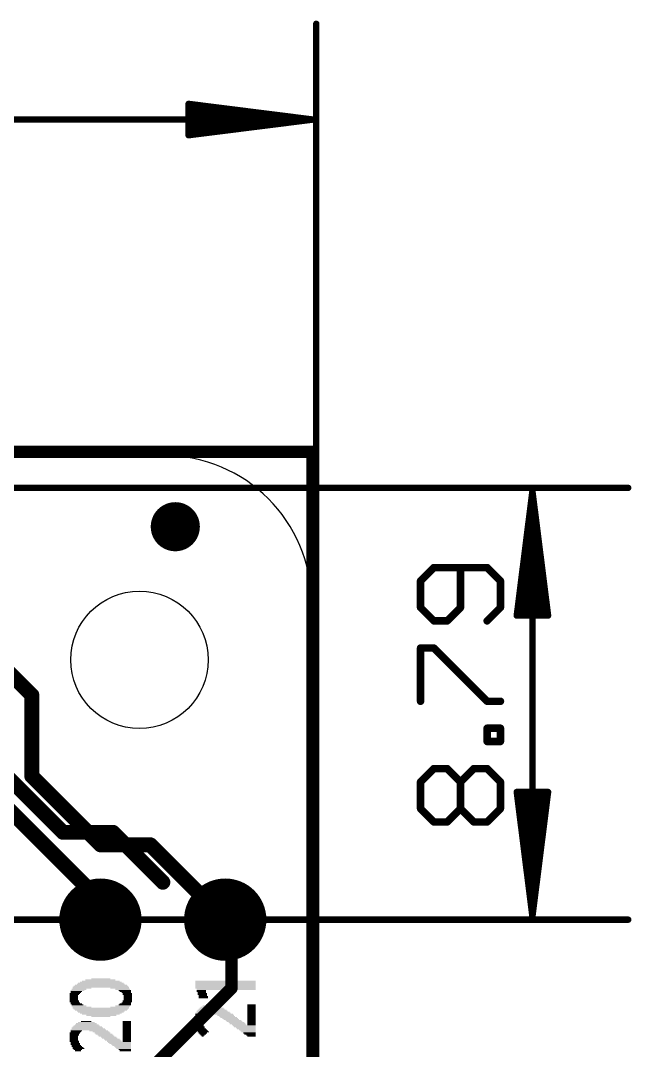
# Model space of a CAD drawing. Extents: x -11 to 71.5, y -12.5 to 39.9.
# Drawn here: x 59.08 to 71.52, y 18.55 to 39.52 of the extents above; entities that cross this region are included whole.
import ezdxf

# ---------------------------------------------------------------- set-up
doc = ezdxf.new("R2010")
doc.units = 0
for name, color, linetype in [('1', 12, 'CONTINUOUS'), ('16', 132, 'CONTINUOUS'), ('17', 110, 'CONTINUOUS'), ('20', 4, 'CONTINUOUS'), ('21', 40, 'CONTINUOUS'), ('47', 253, 'CONTINUOUS')]:
    doc.layers.add(name, color=color, linetype=linetype)

# ---------------------------------------------------------------- blocks, each defined once
blk = doc.blocks.new('ROUNDP')
at = {"const_width": 0.5}
blk.add_lwpolyline([(0, -0.25, 1), (0, 0.25, 1), (0, -0.25)], format="xyb", dxfattribs=at)
blk = doc.blocks.new('PIE')
at = {"const_width": 0.5}
blk.add_lwpolyline([(0, -0.25, 1), (0, 0.25, 1), (0, -0.25)], format="xyb", dxfattribs=at)
blk = doc.blocks.new('RECT')
blk.add_solid([(-0.5, -0.5), (0.5, -0.5), (-0.5, 0.5), (0.5, 0.5)])

msp = doc.modelspace()

# ---------------------------------------------------------------- linework, layer by layer
at = {"layer": '1'}
for points, const_width in [([(65.024, 30.734), (0, 30.734)], 0.254), ([(65.024, 0), (65.024, 30.734)], 0.254), ([(57.736, 25.195), (59.944, 22.987)], 0.3048), ([(59.944, 22.987), (60.96, 22.987)], 0.3048), ([(60.96, 22.987), (61.976, 21.971)], 0.3048), ([(63.373, 21.082), (63.246, 21.209)], 0.254), ([(63.373, 19.812), (63.373, 21.082)], 0.254), ([(61.722, 18.161), (63.373, 19.812)], 0.254)]:
    msp.add_lwpolyline(points, dxfattribs=dict(at, const_width=const_width))
for points, const_width in [([(65.0875, 30.734, 1), (64.9605, 30.734)], 0.127), ([(65.024, 30.6705, 1), (65.024, 30.7975)], 0.127), ([(59.944, 23.0632, 1), (59.944, 22.9108)], 0.1524), ([(59.8901, 22.9331, 1), (59.9979, 23.0409)], 0.1524), ([(61.0139, 23.0409, 1), (60.9061, 22.9331)], 0.1524), ([(60.96, 22.9108, 1), (60.96, 23.0632)], 0.1524), ([(61.9221, 21.9171, 1), (62.0299, 22.0249)], 0.1524), ([(63.2909, 21.2539, 1), (63.2011, 21.1641)], 0.127), ([(63.4365, 21.082, 1), (63.3095, 21.082)], 0.127), ([(63.3281, 21.0371, 1), (63.4179, 21.1269)], 0.127), ([(63.4179, 19.7671, 1), (63.3281, 19.8569)], 0.127), ([(63.3095, 19.812, 1), (63.4365, 19.812)], 0.127)]:
    msp.add_lwpolyline(points, format="xyb", dxfattribs=dict(at, const_width=const_width))
at = {"layer": '16'}
for points, const_width in [([(65.024, 30.734), (0, 30.734)], 0.254), ([(65.024, 0), (65.024, 30.734)], 0.254), ([(59.309, 25.781), (57.404, 27.686)], 0.3048), ([(59.309, 24.13), (59.309, 25.781)], 0.3048), ([(60.706, 22.733), (59.309, 24.13)], 0.3048), ([(58.42, 23.876), (60.706, 21.59)], 0.3048), ([(61.722, 22.733), (60.706, 22.733)], 0.3048), ([(61.722, 22.733), (63.246, 21.209)], 0.3048), ([(60.706, 21.59), (60.706, 21.209)], 0.3048)]:
    msp.add_lwpolyline(points, dxfattribs=dict(at, const_width=const_width))
for points, const_width in [([(65.0875, 30.734, 1), (64.9605, 30.734)], 0.127), ([(65.024, 30.6705, 1), (65.024, 30.7975)], 0.127), ([(59.3852, 25.781, 1), (59.2328, 25.781)], 0.1524), ([(59.2551, 25.7271, 1), (59.3629, 25.8349)], 0.1524), ([(59.3629, 24.1839, 1), (59.2551, 24.0761)], 0.1524), ([(59.2328, 24.13, 1), (59.3852, 24.13)], 0.1524), ([(60.706, 22.8092, 1), (60.706, 22.6568)], 0.1524), ([(60.6521, 22.6791, 1), (60.7599, 22.7869)], 0.1524), ([(61.7759, 22.7869, 1), (61.6681, 22.6791)], 0.1524), ([(61.722, 22.6568, 1), (61.722, 22.8092)], 0.1524), ([(60.7822, 21.59, 1), (60.6298, 21.59)], 0.1524), ([(60.6521, 21.5361, 1), (60.7599, 21.6439)], 0.1524), ([(60.6298, 21.209, 1), (60.7822, 21.209)], 0.1524), ([(63.1921, 21.1551, 1), (63.2999, 21.2629)], 0.1524)]:
    msp.add_lwpolyline(points, format="xyb", dxfattribs=dict(at, const_width=const_width))
at = {"layer": '20'}
for p, q in [((62, 30.6604), (3, 30.6604)), ((65, 3), (65, 27.6604))]:
    msp.add_line(p, q, dxfattribs=at)
msp.add_circle((61.5, 26.5), 1.4, dxfattribs=at)
msp.add_arc((62, 27.6604), 3, 0, 90, dxfattribs=at)
at = {"layer": '47'}
for points, const_width in [([(65.1, 16.3), (65.1, 39.45)], 0.13), ([(65.035, 37.5), (62.5, 37.8192)], 0.13), ([(62.5, 37.8192), (62.5, 37.1808)], 0.13), ([(65.035, 37.5), (62.5, 37.76)], 0.13), ([(0.165, 37.5), (65.035, 37.5)], 0.13), ([(65.035, 37.5), (62.5, 37.63)], 0.13), ([(62.5, 37.1808), (65.035, 37.5)], 0.13), ([(62.5, 37.37), (65.035, 37.5)], 0.13), ([(62.5, 37.24), (65.035, 37.5)], 0.13), ([(31.5, 30), (71.45, 30)], 0.13), ([(69.5, 29.935), (69.1808, 27.4)], 0.13), ([(69.5, 29.935), (69.24, 27.4)], 0.13), ([(69.5, 29.935), (69.37, 27.4)], 0.13), ([(69.5, 29.935), (69.5, 21.274)], 0.13), ([(69.8192, 27.4), (69.5, 29.935)], 0.13), ([(69.63, 27.4), (69.5, 29.935)], 0.13), ([(69.76, 27.4), (69.5, 29.935)], 0.13), ([(67.4935, 28.3769), (67.2223, 28.1057)], 0.1524), ([(68.5781, 28.3769), (67.4935, 28.3769)], 0.1524), ([(68.0358, 27.5634), (68.0358, 28.3769)], 0.1524), ([(68.8493, 28.1057), (68.5781, 28.3769)], 0.1524), ([(67.2223, 28.1057), (67.2223, 27.5634)], 0.1524), ([(68.8493, 27.5634), (68.8493, 28.1057)], 0.1524), ([(67.2223, 27.5634), (67.4935, 27.2922)], 0.1524), ([(67.7646, 27.2922), (68.0358, 27.5634)], 0.1524), ([(68.5781, 27.2922), (68.8493, 27.5634)], 0.1524), ([(67.4935, 27.2922), (67.7646, 27.2922)], 0.1524), ([(69.1808, 27.4), (69.8192, 27.4)], 0.13), ([(67.2223, 25.655), (67.2223, 26.7397)], 0.1524), ([(67.2223, 26.7397), (67.4935, 26.7397)], 0.1524), ([(67.4935, 26.7397), (68.5781, 25.655)], 0.1524), ([(68.5781, 25.655), (68.8493, 25.655)], 0.1524), ([(68.5781, 24.8365), (68.5781, 25.1076)], 0.1524), ([(68.5781, 25.1076), (68.8493, 25.1076)], 0.1524), ([(68.8493, 25.1076), (68.8493, 24.8365)], 0.1524), ([(68.8493, 24.8365), (68.5781, 24.8365)], 0.1524), ([(67.2223, 24.0128), (67.4935, 24.284)], 0.1524), ([(67.4935, 24.284), (67.7646, 24.284)], 0.1524), ([(67.7646, 24.284), (68.0358, 24.0128)], 0.1524), ([(68.0358, 24.0128), (68.307, 24.284)], 0.1524), ([(68.307, 24.284), (68.5781, 24.284)], 0.1524), ([(68.5781, 24.284), (68.8493, 24.0128)], 0.1524), ([(67.2223, 23.4705), (67.2223, 24.0128)], 0.1524), ([(68.0358, 23.4705), (68.0358, 24.0128)], 0.1524), ([(68.8493, 24.0128), (68.8493, 23.4705)], 0.1524), ([(69.5, 21.274), (69.1808, 23.809)], 0.13), ([(69.1808, 23.809), (69.8192, 23.809)], 0.13), ([(69.5, 21.274), (69.24, 23.809)], 0.13), ([(69.5, 21.274), (69.37, 23.809)], 0.13), ([(69.8192, 23.809), (69.5, 21.274)], 0.13), ([(69.63, 23.809), (69.5, 21.274)], 0.13), ([(69.76, 23.809), (69.5, 21.274)], 0.13), ([(67.4935, 23.1993), (67.2223, 23.4705)], 0.1524), ([(68.0358, 23.4705), (67.7646, 23.1993)], 0.1524), ([(68.307, 23.1993), (68.0358, 23.4705)], 0.1524), ([(68.8493, 23.4705), (68.5781, 23.1993)], 0.1524), ([(67.7646, 23.1993), (67.4935, 23.1993)], 0.1524), ([(68.5781, 23.1993), (68.307, 23.1993)], 0.1524), ([(32.766, 21.209), (71.45, 21.209)], 0.13)]:
    msp.add_lwpolyline(points, dxfattribs=dict(at, const_width=const_width))
for points, const_width in [([(65.1325, 39.45, 1), (65.0675, 39.45)], 0.065), ([(62.5041, 37.8515, 1), (62.4959, 37.787)], 0.065), ([(62.5325, 37.8192, 1), (62.4675, 37.8192)], 0.065), ([(62.5033, 37.7923, 1), (62.4967, 37.7277)], 0.065), ([(62.5017, 37.6625, 1), (62.4983, 37.5975)], 0.065), ([(65.0391, 37.4678, 1), (65.0309, 37.5322)], 0.065), ([(65.0309, 37.4678, 1), (65.0391, 37.5322)], 0.065), ([(65.0383, 37.4677, 1), (65.0317, 37.5323)], 0.065), ([(65.0317, 37.4677, 1), (65.0383, 37.5323)], 0.065), ([(65.0333, 37.4675, 1), (65.0367, 37.5325)], 0.065), ([(65.0367, 37.4675, 1), (65.0333, 37.5325)], 0.065), ([(65.035, 37.4675, 1), (65.035, 37.5325)], 0.065), ([(62.4983, 37.4025, 1), (62.5017, 37.3375)], 0.065), ([(62.4967, 37.2723, 1), (62.5033, 37.2077)], 0.065), ([(62.4959, 37.213, 1), (62.5041, 37.1485)], 0.065), ([(62.4675, 37.1808, 1), (62.5325, 37.1808)], 0.065), ([(69.5325, 29.935, 1), (69.4675, 29.935)], 0.065), ([(69.5322, 29.9391, 1), (69.4678, 29.9309)], 0.065), ([(69.5325, 29.9333, 1), (69.4675, 29.9367)], 0.065), ([(69.5325, 29.9367, 1), (69.4675, 29.9333)], 0.065), ([(69.5323, 29.9383, 1), (69.4677, 29.9317)], 0.065), ([(69.5323, 29.9317, 1), (69.4677, 29.9383)], 0.065), ([(69.5322, 29.9309, 1), (69.4678, 29.9391)], 0.065), ([(71.45, 29.9675, 1), (71.45, 30.0325)], 0.065), ([(67.4935, 28.415, 1), (67.4935, 28.3388)], 0.0762), ([(67.5204, 28.3499, 1), (67.4665, 28.4038)], 0.0762), ([(68.0739, 28.3769, 1), (67.9977, 28.3769)], 0.0762), ([(68.6051, 28.4038, 1), (68.5512, 28.3499)], 0.0762), ([(68.5781, 28.3388, 1), (68.5781, 28.415)], 0.0762), ([(67.2604, 28.1057, 1), (67.1842, 28.1057)], 0.0762), ([(67.1954, 28.1326, 1), (67.2493, 28.0788)], 0.0762), ([(68.8874, 28.1057, 1), (68.8112, 28.1057)], 0.0762), ([(68.8224, 28.0788, 1), (68.8762, 28.1326)], 0.0762), ([(67.2493, 27.5903, 1), (67.1954, 27.5364)], 0.0762), ([(67.1842, 27.5634, 1), (67.2604, 27.5634)], 0.0762), ([(67.9977, 27.5634, 1), (68.0739, 27.5634)], 0.0762), ([(68.0627, 27.5364, 1), (68.0089, 27.5903)], 0.0762), ([(68.8112, 27.5634, 1), (68.8874, 27.5634)], 0.0762), ([(68.8762, 27.5364, 1), (68.8224, 27.5903)], 0.0762), ([(67.4935, 27.3303, 1), (67.4935, 27.2541)], 0.0762), ([(67.4665, 27.2653, 1), (67.5204, 27.3191)], 0.0762), ([(67.7377, 27.3191, 1), (67.7916, 27.2653)], 0.0762), ([(67.7646, 27.2541, 1), (67.7646, 27.3303)], 0.0762), ([(68.5512, 27.3191, 1), (68.6051, 27.2653)], 0.0762), ([(69.1485, 27.4041, 1), (69.213, 27.3959)], 0.065), ([(69.1808, 27.4325, 1), (69.1808, 27.3675)], 0.065), ([(69.2077, 27.4033, 1), (69.2723, 27.3967)], 0.065), ([(69.3375, 27.4017, 1), (69.4025, 27.3983)], 0.065), ([(69.5975, 27.3983, 1), (69.6625, 27.4017)], 0.065), ([(69.7277, 27.3967, 1), (69.7923, 27.4033)], 0.065), ([(69.787, 27.3959, 1), (69.8515, 27.4041)], 0.065), ([(69.8192, 27.3675, 1), (69.8192, 27.4325)], 0.065), ([(67.2604, 26.7397, 1), (67.1842, 26.7397)], 0.0762), ([(67.2223, 26.7778, 1), (67.2223, 26.7016)], 0.0762), ([(67.5204, 26.7666, 1), (67.4665, 26.7128)], 0.0762), ([(67.4935, 26.7016, 1), (67.4935, 26.7778)], 0.0762), ([(67.1842, 25.655, 1), (67.2604, 25.655)], 0.0762), ([(68.5781, 25.6931, 1), (68.5781, 25.6169)], 0.0762), ([(68.5512, 25.6281, 1), (68.6051, 25.682)], 0.0762), ([(68.8493, 25.6169, 1), (68.8493, 25.6931)], 0.0762), ([(68.6162, 25.1076, 1), (68.54, 25.1076)], 0.0762), ([(68.5781, 25.1457, 1), (68.5781, 25.0695)], 0.0762), ([(68.8874, 25.1076, 1), (68.8112, 25.1076)], 0.0762), ([(68.8493, 25.0695, 1), (68.8493, 25.1457)], 0.0762), ([(68.5781, 24.8746, 1), (68.5781, 24.7984)], 0.0762), ([(68.54, 24.8365, 1), (68.6162, 24.8365)], 0.0762), ([(68.8112, 24.8365, 1), (68.8874, 24.8365)], 0.0762), ([(68.8493, 24.7984, 1), (68.8493, 24.8746)], 0.0762), ([(67.4935, 24.3221, 1), (67.4935, 24.2459)], 0.0762), ([(67.5204, 24.257, 1), (67.4665, 24.3109)], 0.0762), ([(67.7916, 24.3109, 1), (67.7377, 24.257)], 0.0762), ([(67.7646, 24.2459, 1), (67.7646, 24.3221)], 0.0762), ([(68.307, 24.3221, 1), (68.307, 24.2459)], 0.0762), ([(68.3339, 24.257, 1), (68.28, 24.3109)], 0.0762), ([(68.6051, 24.3109, 1), (68.5512, 24.257)], 0.0762), ([(68.5781, 24.2459, 1), (68.5781, 24.3221)], 0.0762), ([(67.2604, 24.0128, 1), (67.1842, 24.0128)], 0.0762), ([(67.1954, 24.0397, 1), (67.2493, 23.9859)], 0.0762), ([(68.0739, 24.0128, 1), (67.9977, 24.0128)], 0.0762), ([(68.0089, 24.0397, 1), (68.0627, 23.9859)], 0.0762), ([(68.0089, 23.9859, 1), (68.0627, 24.0397)], 0.0762), ([(68.8874, 24.0128, 1), (68.8112, 24.0128)], 0.0762), ([(68.8224, 23.9859, 1), (68.8762, 24.0397)], 0.0762), ([(69.213, 23.8131, 1), (69.1485, 23.8049)], 0.065), ([(69.1808, 23.8415, 1), (69.1808, 23.7765)], 0.065), ([(69.2723, 23.8123, 1), (69.2077, 23.8057)], 0.065), ([(69.4025, 23.8107, 1), (69.3375, 23.8073)], 0.065), ([(69.6625, 23.8073, 1), (69.5975, 23.8107)], 0.065), ([(69.7923, 23.8057, 1), (69.7277, 23.8123)], 0.065), ([(69.8515, 23.8049, 1), (69.787, 23.8131)], 0.065), ([(69.8192, 23.7765, 1), (69.8192, 23.8415)], 0.065), ([(67.2493, 23.4974, 1), (67.1954, 23.4435)], 0.0762), ([(67.1842, 23.4705, 1), (67.2604, 23.4705)], 0.0762), ([(68.0627, 23.4974, 1), (68.0089, 23.4435)], 0.0762), ([(67.9977, 23.4705, 1), (68.0739, 23.4705)], 0.0762), ([(68.0627, 23.4435, 1), (68.0089, 23.4974)], 0.0762), ([(68.8112, 23.4705, 1), (68.8874, 23.4705)], 0.0762), ([(68.8762, 23.4435, 1), (68.8224, 23.4974)], 0.0762), ([(67.4935, 23.2374, 1), (67.4935, 23.1612)], 0.0762), ([(67.7646, 23.1612, 1), (67.7646, 23.2374)], 0.0762), ([(68.307, 23.2374, 1), (68.307, 23.1612)], 0.0762), ([(68.5781, 23.1612, 1), (68.5781, 23.2374)], 0.0762), ([(67.4665, 23.1724, 1), (67.5204, 23.2263)], 0.0762), ([(67.7377, 23.2263, 1), (67.7916, 23.1724)], 0.0762), ([(68.28, 23.1724, 1), (68.3339, 23.2263)], 0.0762), ([(68.5512, 23.2263, 1), (68.6051, 23.1724)], 0.0762), ([(69.4678, 21.2781, 1), (69.5322, 21.2699)], 0.065), ([(69.4677, 21.2773, 1), (69.5323, 21.2707)], 0.065), ([(69.4675, 21.2723, 1), (69.5325, 21.2757)], 0.065), ([(69.4675, 21.2757, 1), (69.5325, 21.2723)], 0.065), ([(69.4675, 21.274, 1), (69.5325, 21.274)], 0.065), ([(69.4677, 21.2707, 1), (69.5323, 21.2773)], 0.065), ([(69.4678, 21.2699, 1), (69.5322, 21.2781)], 0.065), ([(71.45, 21.1765, 1), (71.45, 21.2415)], 0.065)]:
    msp.add_lwpolyline(points, format="xyb", dxfattribs=dict(at, const_width=const_width))

# ---------------------------------------------------------------- block references
at = {"layer": '16'}
msp.add_blockref('PIE', (62.23, 29.21), dxfattribs=at)
at = {"layer": '17', "xscale": 1.6764, "yscale": 1.6764, "rotation": 90}
for p in [(60.706, 21.209), (60.706, 21.209), (63.246, 21.209), (63.246, 21.209)]:
    msp.add_blockref('ROUNDP', p, dxfattribs=at)
at = {"layer": '21', "yscale": 0.0212}
for p, xscale in [((60.7142, 19.917), 0.9313), ((60.7142, 19.9382), 0.8466), ((60.7142, 19.9594), 0.762), ((60.7036, 19.9805), 0.6138), ((60.7142, 20.0017), 0.381), ((63.2541, 19.9594), 1.2276), ((63.2541, 19.9382), 1.2276), ((63.2541, 19.917), 1.2276), ((60.185, 19.7054), 0.2117), ((60.2379, 19.7689), 0.2752), ((60.2168, 19.7477), 0.2328), ((60.2062, 19.7265), 0.2117), ((60.2697, 19.79), 0.2963), ((60.7142, 19.8324), 1.143), ((60.3332, 19.8112), 0.381), ((60.7142, 19.8535), 1.1006), ((60.7142, 19.8747), 1.0583), ((60.7142, 19.8959), 0.9736), ((61.0951, 19.8112), 0.381), ((61.1586, 19.79), 0.2963), ((61.201, 19.7689), 0.254), ((61.2116, 19.7477), 0.2328), ((61.2327, 19.7265), 0.1905), ((61.2539, 19.7054), 0.1905), ((63.2541, 19.8959), 1.2276), ((63.2541, 19.8747), 1.2276), ((63.2541, 19.8535), 1.2276), ((63.2541, 19.8324), 1.2276), ((63.2541, 19.8112), 1.2276), ((63.2646, 19.79), 1.2065), ((62.7567, 19.7689), 0.1905), ((62.7567, 19.7477), 0.1905), ((62.7672, 19.7265), 0.1693), ((62.7778, 19.7054), 0.1905), ((60.1744, 19.6842), 0.1905), ((60.1638, 19.663), 0.1693), ((60.1638, 19.6419), 0.1693), ((60.1638, 19.6207), 0.1693), ((60.1638, 19.5995), 0.1693), ((60.1638, 19.5784), 0.1693), ((60.1744, 19.5572), 0.1905), ((60.1744, 19.536), 0.1905), ((60.1956, 19.5149), 0.1905), ((60.2168, 19.4937), 0.2328), ((61.2116, 19.4937), 0.2328), ((61.2327, 19.5149), 0.1905), ((61.2539, 19.6842), 0.1905), ((61.2539, 19.5572), 0.1905), ((61.2539, 19.536), 0.1905), ((61.2645, 19.663), 0.1693), ((61.2645, 19.6419), 0.1693), ((61.2645, 19.6207), 0.1693), ((61.2645, 19.5995), 0.1693), ((61.2645, 19.5784), 0.1693), ((62.7778, 19.6842), 0.1905), ((62.7884, 19.663), 0.1693), ((62.799, 19.6419), 0.1905), ((62.799, 19.6207), 0.1905), ((60.2379, 19.4726), 0.2328), ((60.2697, 19.4514), 0.2963), ((60.3332, 19.4302), 0.381), ((60.7142, 19.4091), 1.143), ((60.7142, 19.3879), 1.1006), ((60.7142, 19.3667), 1.0583), ((60.7142, 19.3456), 0.9736), ((60.7142, 19.3244), 0.9313), ((60.7142, 19.3032), 0.8466), ((60.7142, 19.2821), 0.762), ((61.0951, 19.4302), 0.381), ((61.1586, 19.4514), 0.2963), ((61.201, 19.4726), 0.254), ((63.0001, 19.3032), 0.7196), ((62.7567, 19.2821), 0.2328), ((62.9789, 19.3456), 0.635), ((63.0001, 19.3244), 0.6773), ((62.9789, 19.3667), 0.5926), ((62.9683, 19.3879), 0.5291), ((62.9683, 19.4091), 0.4868), ((62.9577, 19.4302), 0.4233), ((62.9577, 19.4514), 0.3387), ((62.9577, 19.4726), 0.2117), ((63.2117, 19.2821), 0.381), ((63.7832, 19.4726), 0.1693), ((63.7832, 19.4514), 0.1693), ((63.7832, 19.4302), 0.1693), ((63.7832, 19.4091), 0.1693), ((63.7832, 19.3879), 0.1693), ((63.7832, 19.3667), 0.1693), ((63.7832, 19.3456), 0.1693), ((63.7832, 19.3244), 0.1693), ((63.7832, 19.3032), 0.1693), ((63.7832, 19.2821), 0.1693), ((60.4284, 19.0704), 0.4868), ((60.4178, 19.0916), 0.4233), ((60.4178, 19.1127), 0.3387), ((60.4178, 19.1339), 0.2117), ((60.7247, 19.2609), 0.6138), ((60.7142, 19.2397), 0.381), ((61.2433, 19.1339), 0.1693), ((61.2433, 19.1127), 0.1693), ((61.2433, 19.0916), 0.1693), ((61.2433, 19.0704), 0.1693), ((62.7037, 19.1762), 0.1693), ((62.7037, 19.1551), 0.1693), ((62.7037, 19.1339), 0.1693), ((62.7037, 19.1127), 0.1693), ((62.7037, 19.0916), 0.1693), ((62.7249, 19.2397), 0.2117), ((62.7143, 19.2186), 0.1905), ((62.7143, 19.1974), 0.1905), ((62.7143, 19.0704), 0.1905), ((62.7461, 19.2609), 0.2117), ((63.2541, 19.2609), 0.3387), ((63.2858, 19.2397), 0.3175), ((63.3176, 19.2186), 0.3387), ((63.3493, 19.1974), 0.3175), ((63.3705, 19.1762), 0.3175), ((63.4128, 19.1551), 0.3175), ((63.434, 19.1339), 0.3175), ((63.4763, 19.1127), 0.3175), ((63.4975, 19.0916), 0.3175), ((63.5292, 19.0704), 0.2963), ((63.7832, 19.2609), 0.1693), ((63.7832, 19.2397), 0.1693), ((63.7832, 19.2186), 0.1693), ((63.7832, 19.1974), 0.1693), ((63.7832, 19.1762), 0.1693), ((63.7832, 19.1551), 0.1693), ((63.7832, 19.1339), 0.1693), ((63.7832, 19.1127), 0.1693), ((63.7832, 19.0916), 0.1693), ((63.7832, 19.0704), 0.1693), ((60.1744, 18.8799), 0.1905), ((60.185, 18.9011), 0.2117), ((60.4602, 18.9646), 0.7196), ((60.2168, 18.9434), 0.2328), ((60.2062, 18.9222), 0.2117), ((60.439, 19.0069), 0.635), ((60.4602, 18.9857), 0.6773), ((60.439, 19.0281), 0.5926), ((60.4284, 19.0492), 0.5291), ((60.6718, 18.9434), 0.381), ((60.7142, 18.9222), 0.3387), ((60.7459, 18.9011), 0.3175), ((60.7777, 18.8799), 0.3387), ((61.2433, 19.0492), 0.1693), ((61.2433, 19.0281), 0.1693), ((61.2433, 19.0069), 0.1693), ((61.2433, 18.9857), 0.1693), ((61.2433, 18.9646), 0.1693), ((61.2433, 18.9434), 0.1693), ((61.2433, 18.9222), 0.1693), ((61.2433, 18.9011), 0.1693), ((61.2433, 18.8799), 0.1693), ((62.7249, 19.0492), 0.1693), ((62.7355, 19.0281), 0.1905), ((62.7355, 19.0069), 0.1905), ((62.7672, 18.9646), 0.2117), ((62.7567, 18.9857), 0.1905), ((62.7884, 18.9434), 0.2117), ((62.799, 18.9222), 0.2328), ((62.7884, 18.9011), 0.1693), ((62.7884, 18.8799), 0.127), ((63.635, 19.0492), 0.4657), ((63.6456, 19.0281), 0.4445), ((63.6668, 19.0069), 0.4022), ((63.6774, 18.9857), 0.381), ((63.6985, 18.9646), 0.3387), ((63.7091, 18.9434), 0.3175), ((63.7197, 18.9222), 0.2963), ((63.7409, 18.9011), 0.254), ((63.7515, 18.8799), 0.2328), ((60.1744, 18.8587), 0.1905), ((60.1638, 18.8376), 0.1693), ((60.1638, 18.8164), 0.1693), ((60.1638, 18.7952), 0.1693), ((60.1638, 18.7741), 0.1693), ((60.1638, 18.7529), 0.1693), ((60.1744, 18.7318), 0.1905), ((60.185, 18.7106), 0.1693), ((60.1956, 18.6894), 0.1905), ((60.1956, 18.6683), 0.1905), ((60.8094, 18.8587), 0.3175), ((60.8306, 18.8376), 0.3175), ((60.8729, 18.8164), 0.3175), ((60.8941, 18.7952), 0.3175), ((60.9364, 18.7741), 0.3175), ((60.9576, 18.7529), 0.3175), ((60.9893, 18.7318), 0.2963), ((61.0951, 18.7106), 0.4657), ((61.1057, 18.6894), 0.4445), ((61.1269, 18.6683), 0.4022), ((61.2433, 18.8587), 0.1693), ((61.2433, 18.8376), 0.1693), ((61.2433, 18.8164), 0.1693), ((61.2433, 18.7952), 0.1693), ((61.2433, 18.7741), 0.1693), ((61.2433, 18.7529), 0.1693), ((61.2433, 18.7318), 0.1693), ((62.7884, 18.8587), 0.0847), ((62.7884, 18.8376), 0.0423), ((63.7726, 18.8587), 0.1905), ((63.7832, 18.8376), 0.1693), ((60.2168, 18.6471), 0.1905), ((60.2273, 18.6259), 0.2117), ((60.2485, 18.6048), 0.2117), ((60.2591, 18.5836), 0.2328), ((60.2485, 18.5624), 0.1693), ((60.2485, 18.5413), 0.127), ((61.1375, 18.6471), 0.381), ((61.1586, 18.6259), 0.3387), ((61.1692, 18.6048), 0.3175), ((61.1798, 18.5836), 0.2963), ((61.201, 18.5624), 0.254), ((61.2116, 18.5413), 0.2328)]:
    msp.add_blockref('RECT', p, dxfattribs=dict(at, xscale=xscale))

doc.saveas('drawing.dxf')
